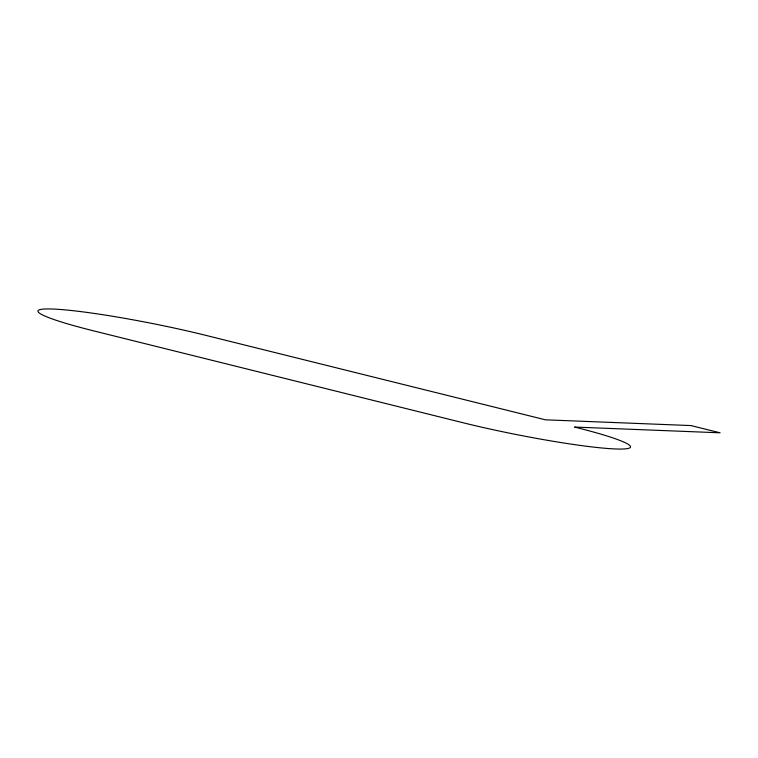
<?xml version="1.0" encoding="UTF-8"?>
<svg xmlns="http://www.w3.org/2000/svg" width="758" height="758" viewBox="0 0 758 758"><rect width="100%" height="100%" fill="white"/><g stroke="black" fill="none" stroke-linecap="round" stroke-linejoin="round"><path stroke-width="1.14" d="M690.993 425.57L545.438 419.818L205.892 335.377A114.164 9.949 11.2 0 0 52.899 309.037A114.164 9.949 11.2 0 0 93.926 330.943L462.57 422.623A114.164 9.949 11.2 0 0 615.572 448.963A114.164 9.949 11.2 0 0 574.536 427.057L720.1 432.809L690.993 425.57"/></g></svg>
